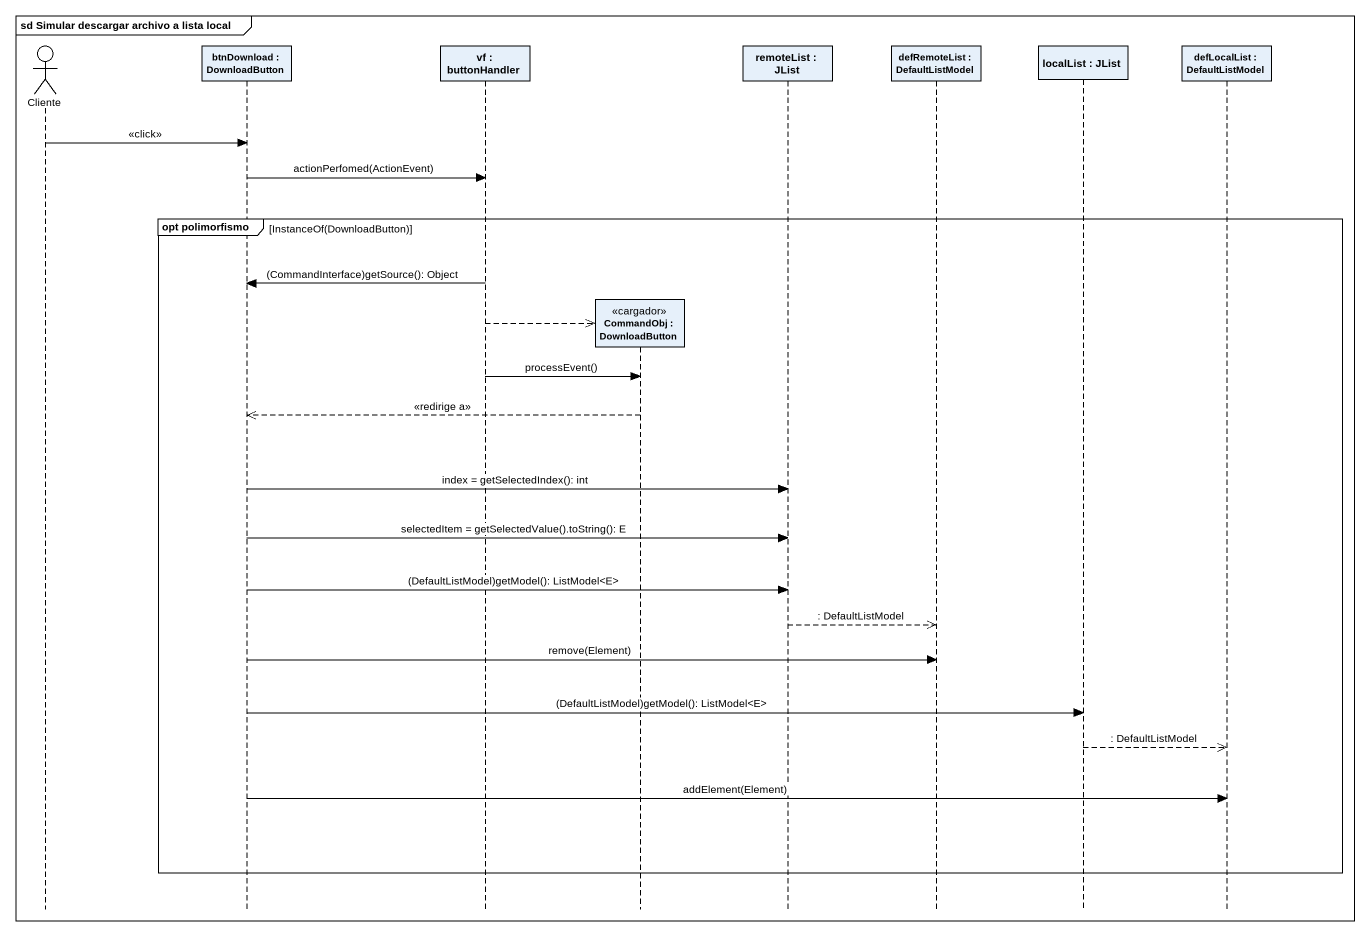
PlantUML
@startuml
mainframe sd Simular descargar archivo a lista local
hide footbox
actor Cliente
participant "btnDownload : DownloadButton" as btnDownload
participant "vf : buttonHandler" as vf
participant "CommandObj : DownloadButton" as CommandObj <<cargador>>
participant "remoteList : JList" as remoteList
participant "defRemoteList : DefaultListModel" as defRemoteList
participant "localList : JList" as localList
participant "defLocalList : DefaultListModel" as defLocalList

Cliente -> btnDownload : <<click>>
btnDownload -> vf : actionPerfomed(ActionEvent)
group opt polimorfismo [InstanceOf(DownloadButton)]
  vf -> btnDownload : (CommandInterface)getSource(): Object
  vf -->> CommandObj **
  vf -> CommandObj : processEvent()
  CommandObj -->> btnDownload : <<redirige a>>
  btnDownload -> remoteList : index = getSelectedIndex(): int
  btnDownload -> remoteList : selectedItem = getSelectedValue().toString(): E
  btnDownload -> remoteList : (DefaultListModel)getModel(): ListModel<E>
  remoteList -->> defRemoteList : : DefaultListModel
  btnDownload -> defRemoteList : remove(Element)
  btnDownload -> localList : (DefaultListModel)getModel(): ListModel<E>
  localList -->> defLocalList : : DefaultListModel
  btnDownload -> defLocalList : addElement(Element)
end
@enduml
